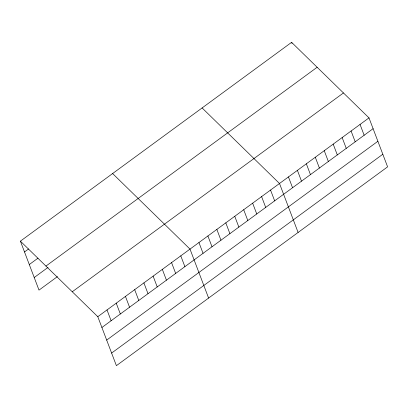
<?xml version="1.0" encoding="UTF-8"?>
<svg xmlns="http://www.w3.org/2000/svg" width="408" height="408" viewBox="0 0 408 408"><rect width="100%" height="100%" fill="white"/><g stroke="black" fill="none" stroke-linecap="round" stroke-linejoin="round"><path stroke-width="0.61" d="M20.4 241.148L291.603 42.335L368.995 117.881L387.6 166.852L116.397 365.665L97.793 316.695L20.4 241.148L39.005 290.119L57.446 276.599M24.505 251.95L28.601 248.946M29.289 264.547L37.995 258.162M45.941 266.077L317.144 67.264M34.216 277.522L48.047 267.383M72.257 291.766L343.454 92.948M97.793 316.695L368.995 117.881M101.898 327.496L373.101 128.683M106.682 340.094L377.885 141.28M111.614 353.068L382.816 154.255M202.108 107.942L279.5 183.488L298.105 232.463M112.608 173.553L190.006 249.099L208.605 298.07M360.05 124.44L364.15 135.242M351.099 131.004L355.2 141.805M342.149 137.562L346.254 148.364M333.198 144.126L337.304 154.928M291.603 42.335L292.036 43.472M324.248 150.685L328.353 161.486M315.297 157.243L319.403 168.05M306.352 163.807L310.452 174.609M297.401 170.365L301.502 181.172M288.451 176.929L292.551 187.731M270.55 190.052L274.655 200.853M261.599 196.61L265.705 207.412M252.649 203.169L256.754 213.976M243.704 209.732L247.804 220.534M234.753 216.291L238.853 227.098M225.803 222.855L229.908 233.656M216.852 229.413L220.958 240.22M207.901 235.977L212.007 246.779M198.951 242.536L203.056 253.337M180.785 255.857L184.885 266.659M171.564 262.614L175.664 273.421M162.343 269.377L166.444 280.179M153.122 276.134L157.223 286.941M143.902 282.897L148.002 293.699M134.681 289.655L138.781 300.456M125.455 296.417L129.56 307.219M116.234 303.175L120.34 313.976M107.013 309.932L111.119 320.739"/></g></svg>
